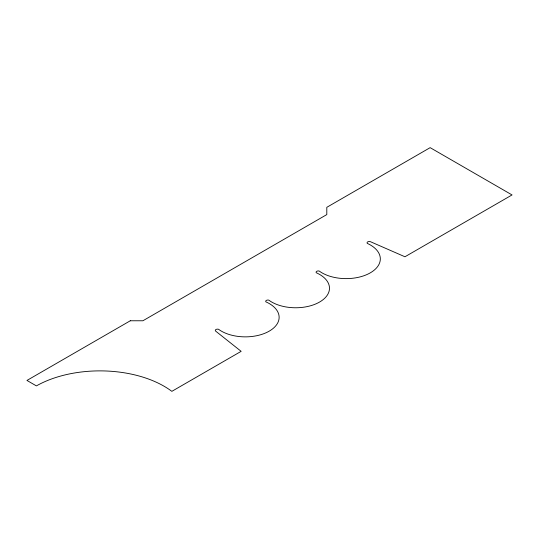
<?xml version="1.0" encoding="UTF-8"?>
<svg xmlns="http://www.w3.org/2000/svg" width="539" height="539" viewBox="0 0 539 539"><rect width="100%" height="100%" fill="white"/><g stroke="black" fill="none" stroke-linecap="round" stroke-linejoin="round"><path stroke-width="0.81" d="M130.297 320.772L26.95 380.44L36.403 385.89A90.64 52.33 0 0 1 171.847 391.348L241.149 351.34L215.674 331.135A2.23 1.287 0 0 1 215.869 329.565A2.23 1.287 0 0 1 218.564 329.289A33.822 19.525 0 0 0 269.278 331.114A33.822 19.525 0 0 0 265.882 301.84A2.23 1.287 0 0 1 266.36 300.412A2.23 1.287 0 0 1 268.84 300.156A33.842 19.539 0 0 0 319.58 302.042A33.842 19.539 0 0 0 316.285 272.747A2.23 1.287 0 0 1 316.757 271.312A2.23 1.287 0 0 1 319.236 271.056A34.173 19.727 0 0 0 370.259 272.869A34.173 19.727 0 0 0 367.329 243.406A2.23 1.287 0 0 1 367.8 241.849A2.23 1.287 0 0 1 370.529 241.735L404.951 256.773L512.05 194.936L430.149 147.652L326.802 207.32L326.802 214.589L142.896 320.772L130.297 320.772"/></g></svg>
